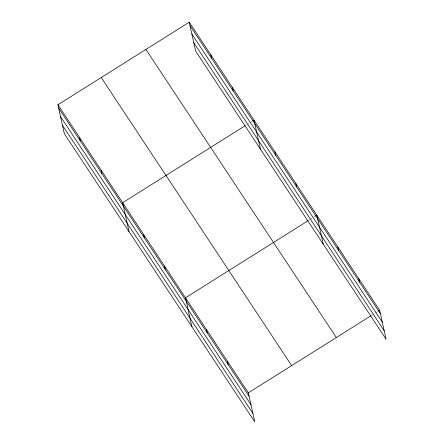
<?xml version="1.0" encoding="UTF-8"?>
<svg xmlns="http://www.w3.org/2000/svg" width="444" height="444" viewBox="0 0 444 444"><rect width="100%" height="100%" fill="white"/><g stroke="black" fill="none" stroke-linecap="round" stroke-linejoin="round"><path stroke-width="0.33" stroke-dasharray="2.22 1.67" d="M246.964 124.57L249.894 122.733M250.483 122.361L252.236 121.256M308.636 220.379L309.807 219.647M310.395 219.275L315.079 216.333M371.478 315.456L374.991 313.248M375.58 312.876L377.922 311.405"/><path stroke-width="0.67" d="M57.909 104.762L248.335 392.862L254.751 421.8L64.325 133.7L57.909 104.762L189.249 22.2L379.676 310.301L386.091 339.238L195.665 51.138L189.249 22.2M245.21 125.674L122.655 202.714L129.071 231.651M252.825 120.89L253.996 120.152L260.412 149.09M308.053 220.751L185.492 297.791L191.908 326.729M315.662 215.962L316.838 215.229L323.249 244.167M248.335 392.862L370.89 315.823M378.504 311.039L379.676 310.301M190.01 25.624L380.436 313.725M191.875 34.044L382.301 322.144M193.8 42.718L384.226 330.819M145.904 49.445L336.336 337.545M101.249 77.517L291.68 365.617M58.669 108.186L249.095 396.287M60.534 116.606L250.96 404.706M62.454 125.28L252.886 413.381M358.73 278.61L359.49 282.034M337.784 246.919L338.544 250.344M295.887 183.538L296.648 186.963M274.941 151.848L275.702 155.272M232.412 87.501L233.172 90.931M210.828 54.851L211.588 58.281M227.389 361.172L228.149 364.596M206.443 329.481L207.204 332.906M164.546 266.1L165.307 269.525M143.601 234.404L144.361 237.834M101.071 170.063L101.831 173.493M79.487 137.412L80.247 140.837"/></g></svg>
